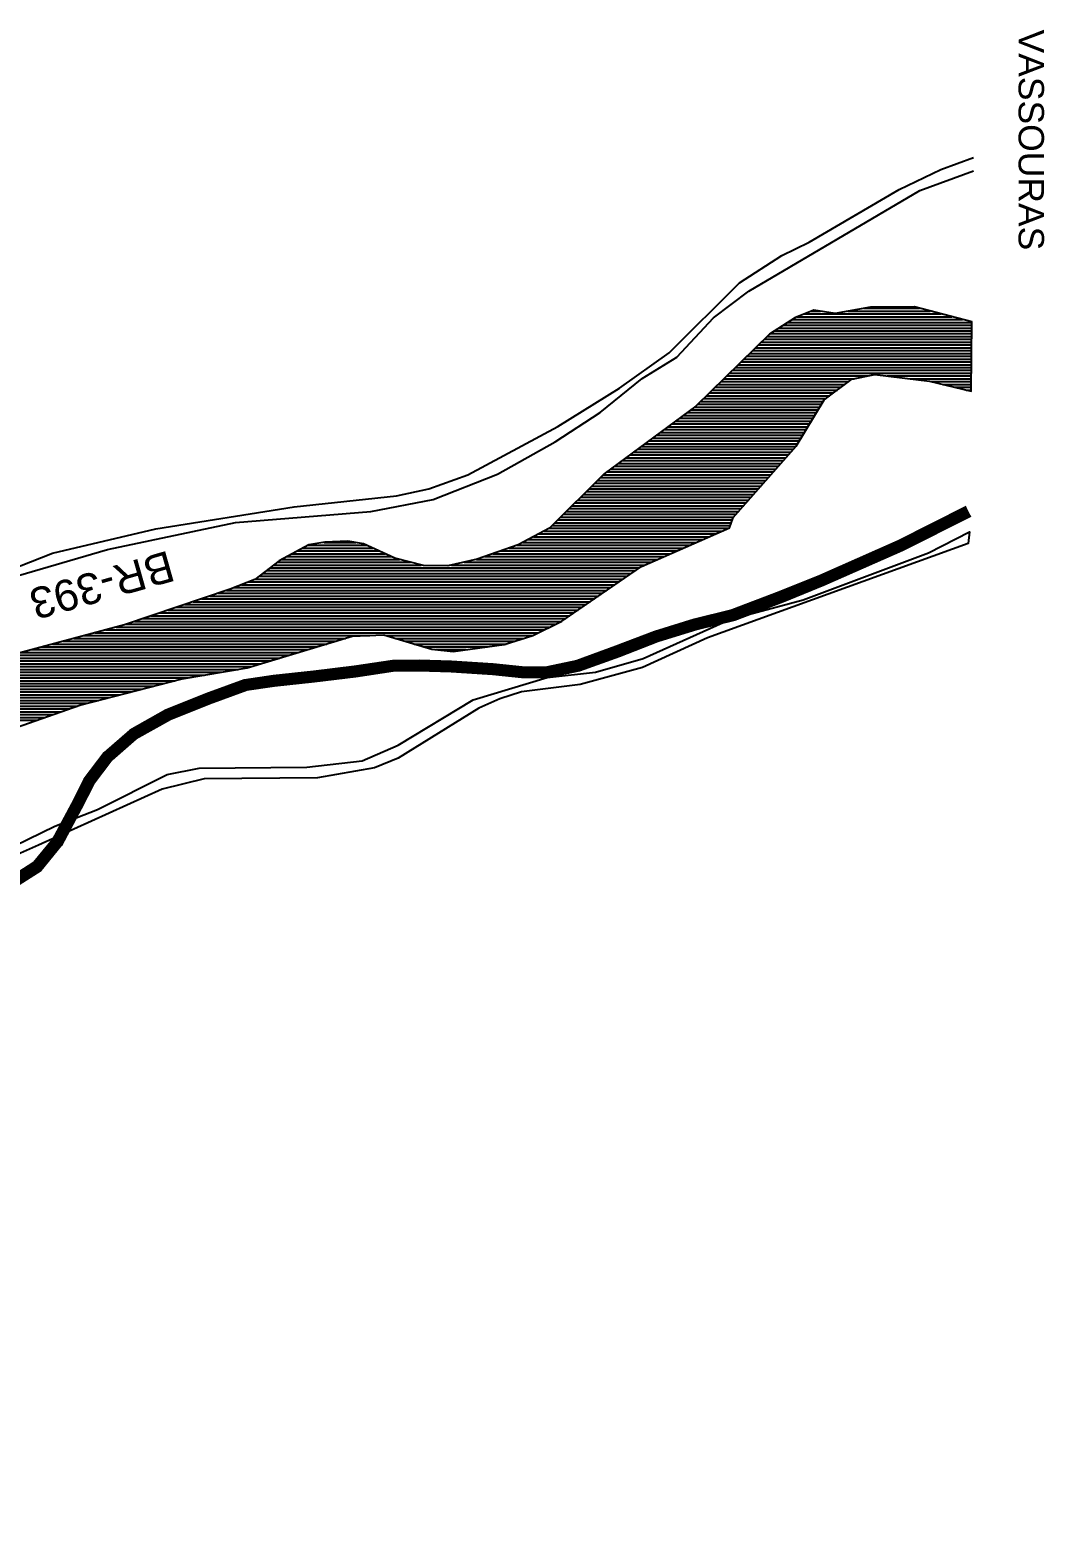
# Model space of a CAD drawing. Extents: x 615698 to 626331, y 7504748 to 7519310.
# Drawn here: x 624531 to 626331, y 7516126 to 7518754 of the extents above; entities that cross this region are included whole.
import ezdxf

# ---------------------------------------------------------------- set-up
doc = ezdxf.new("R2010")
doc.units = 0
doc.header["$LTSCALE"] = 170
doc.header["$MEASUREMENT"] = 0
doc.linetypes.add('DASHED', pattern=[0.75, 0.5, -0.25])
doc.layers.get('0').update_dxf_attribs({"linetype": 'CONTINUOUS'})
for name, color, linetype in [('HATCH', 4, 'CONTINUOUS'), ('L-FERREA', 6, 'CONTINUOUS'), ('RIO', 4, 'CONTINUOUS'), ('RODOVIA', 1, 'CONTINUOUS'), ('RUA', 7, 'CONTINUOUS'), ('TEXTO2', 5, 'CONTINUOUS')]:
    doc.layers.add(name, color=color, linetype=linetype)
doc.styles.get("Standard").update_dxf_attribs({"font": 'ARIAL.TTF'})

# ---------------------------------------------------------------- blocks, each defined once
blk = doc.blocks.new('*X19')
at = {"color": 0}
for p, q in [((625892.3, 7518245), (626166.7, 7518245)), ((625904.7, 7518250), (626147.6, 7518250)), ((625917.1, 7518255), (625933.9, 7518255)), ((625982.5, 7518255), (626128.4, 7518255)), ((626011.3, 7518260), (626109.3, 7518260)), ((625852.8, 7518220), (626202.1, 7518220)), ((625860.5, 7518225), (626202.2, 7518225)), ((625868.2, 7518230), (626202.3, 7518230)), ((625875.8, 7518235), (626202.3, 7518235)), ((625883.5, 7518240), (626185.8, 7518240)), ((625819, 7518190), (626201.8, 7518190)), ((625824.1, 7518195), (626201.9, 7518195)), ((625829.2, 7518200), (626201.9, 7518200)), ((625834.3, 7518205), (626202, 7518205)), ((625839.5, 7518210), (626202, 7518210)), ((625845.1, 7518215), (626202.1, 7518215)), ((625793.5, 7518165), (626201.5, 7518165)), ((625798.6, 7518170), (626201.6, 7518170)), ((625803.7, 7518175), (626201.7, 7518175)), ((625808.8, 7518180), (626201.7, 7518180)), ((625813.9, 7518185), (626201.8, 7518185)), ((625767.9, 7518140), (626017.6, 7518140)), ((625773, 7518145), (626201.3, 7518145)), ((625778.1, 7518150), (626201.4, 7518150)), ((625783.2, 7518155), (626201.4, 7518155)), ((625788.3, 7518160), (626201.5, 7518160)), ((626052, 7518140), (626201.3, 7518140)), ((625737.2, 7518110), (625957, 7518110)), ((625742.3, 7518115), (625963.7, 7518115)), ((625747.5, 7518120), (625970.4, 7518120)), ((625752.6, 7518125), (625977.1, 7518125)), ((625757.7, 7518130), (625983.9, 7518130)), ((625762.8, 7518135), (625993.6, 7518135)), ((626092.9, 7518135), (626201.2, 7518135)), ((626130.5, 7518130), (626201.2, 7518130)), ((626150.9, 7518125), (626201.1, 7518125)), ((626171.4, 7518120), (626201.1, 7518120)), ((626191.9, 7518115), (626201, 7518115)), ((625711.3, 7518085), (625932.6, 7518085)), ((625716.8, 7518090), (625935.7, 7518090)), ((625721.9, 7518095), (625938.7, 7518095)), ((625727, 7518100), (625943.6, 7518100)), ((625732.1, 7518105), (625950.3, 7518105)), ((625677.2, 7518060), (625917.4, 7518060)), ((625684, 7518065), (625920.4, 7518065)), ((625690.8, 7518070), (625923.5, 7518070)), ((625697.6, 7518075), (625926.5, 7518075)), ((625704.5, 7518080), (625929.6, 7518080)), ((625643.1, 7518035), (625902.2, 7518035)), ((625649.9, 7518040), (625905.2, 7518040)), ((625656.7, 7518045), (625908.3, 7518045)), ((625663.5, 7518050), (625911.3, 7518050)), ((625670.3, 7518055), (625914.4, 7518055)), ((625602.1, 7518005), (625881, 7518005)), ((625609, 7518010), (625885.4, 7518010)), ((625615.8, 7518015), (625889.8, 7518015)), ((625622.6, 7518020), (625893, 7518020)), ((625629.4, 7518025), (625896.1, 7518025)), ((625636.2, 7518030), (625899.1, 7518030)), ((625568, 7517980), (625859.1, 7517980)), ((625574.8, 7517985), (625863.5, 7517985)), ((625581.7, 7517990), (625867.9, 7517990)), ((625588.5, 7517995), (625872.3, 7517995)), ((625595.3, 7518000), (625876.7, 7518000)), ((625538.2, 7517955), (625837.1, 7517955)), ((625543.2, 7517960), (625841.5, 7517960)), ((625548.2, 7517965), (625845.9, 7517965)), ((625554.4, 7517970), (625850.3, 7517970)), ((625561.2, 7517975), (625854.7, 7517975)), ((625513.2, 7517930), (625815.2, 7517930)), ((625518.2, 7517935), (625819.6, 7517935)), ((625523.2, 7517940), (625823.9, 7517940)), ((625528.2, 7517945), (625828.3, 7517945)), ((625533.2, 7517950), (625832.7, 7517950)), ((625483.3, 7517900), (625788.8, 7517900)), ((625488.3, 7517905), (625793.2, 7517905)), ((625493.3, 7517910), (625797.6, 7517910)), ((625498.3, 7517915), (625802, 7517915)), ((625503.2, 7517920), (625806.4, 7517920)), ((625508.2, 7517925), (625810.8, 7517925)), ((625458.3, 7517875), (625773.7, 7517875)), ((625463.3, 7517880), (625775.6, 7517880)), ((625468.3, 7517885), (625777.6, 7517885)), ((625473.3, 7517890), (625780, 7517890)), ((625478.3, 7517895), (625784.4, 7517895)), ((625415.4, 7517850), (625724.2, 7517850)), ((625424.9, 7517855), (625735.6, 7517855)), ((625434.4, 7517860), (625747, 7517860)), ((625443.8, 7517865), (625758.3, 7517865)), ((625453.3, 7517870), (625769.7, 7517870)), ((624997.2, 7517825), (625162, 7517825)), ((625006.4, 7517830), (625151.1, 7517830)), ((625015.7, 7517835), (625140.1, 7517835)), ((625024.9, 7517840), (625129.2, 7517840)), ((625053.3, 7517845), (625109.9, 7517845)), ((625352.9, 7517825), (625667.3, 7517825)), ((625367.2, 7517830), (625678.7, 7517830)), ((625381.5, 7517835), (625690, 7517835)), ((625395.9, 7517840), (625701.4, 7517840)), ((625405.9, 7517845), (625712.8, 7517845)), ((624951.2, 7517795), (625605.3, 7517795)), ((624957.7, 7517800), (625612.5, 7517800)), ((624964.2, 7517805), (625225.6, 7517805)), ((624970.7, 7517810), (625206.5, 7517810)), ((624978.7, 7517815), (625187.4, 7517815)), ((624988, 7517820), (625172.9, 7517820)), ((625279.7, 7517805), (625621.7, 7517805)), ((625301.8, 7517810), (625633.1, 7517810)), ((625323.9, 7517815), (625644.5, 7517815)), ((625338.5, 7517820), (625655.9, 7517820)), ((624907.1, 7517770), (625569.1, 7517770)), ((624919.9, 7517775), (625576.3, 7517775)), ((624931.7, 7517780), (625583.5, 7517780)), ((624938.2, 7517785), (625590.8, 7517785)), ((624944.7, 7517790), (625598, 7517790)), ((624836.1, 7517745), (625532.8, 7517745)), ((624850.9, 7517750), (625540.1, 7517750)), ((624865.8, 7517755), (625547.3, 7517755)), ((624880.6, 7517760), (625554.6, 7517760)), ((624894.3, 7517765), (625561.8, 7517765)), ((624762, 7517720), (625496.6, 7517720)), ((624776.9, 7517725), (625503.9, 7517725)), ((624791.7, 7517730), (625511.1, 7517730)), ((624806.5, 7517735), (625518.4, 7517735)), ((624821.3, 7517740), (625525.6, 7517740)), ((624665.9, 7517690), (625443.9, 7517690)), ((624684.8, 7517695), (625454.2, 7517695)), ((624702.8, 7517700), (625464.5, 7517700)), ((624717.6, 7517705), (625474.8, 7517705)), ((624732.4, 7517710), (625482.1, 7517710)), ((624747.2, 7517715), (625489.4, 7517715)), ((624571.8, 7517665), (625058.1, 7517665)), ((624590.6, 7517670), (625074.8, 7517670)), ((624609.5, 7517675), (625091.5, 7517675)), ((624628.3, 7517680), (625134.7, 7517680)), ((624647.1, 7517685), (625433.7, 7517685)), ((625163.4, 7517680), (625423.1, 7517680)), ((625180, 7517675), (625407.6, 7517675)), ((625196.6, 7517670), (625392, 7517670)), ((625213.2, 7517665), (625376.4, 7517665)), ((624477.7, 7517640), (624974.8, 7517640)), ((624496.5, 7517645), (624991.4, 7517645)), ((624515.3, 7517650), (625008.1, 7517650)), ((624534.2, 7517655), (625024.8, 7517655)), ((624553, 7517660), (625041.5, 7517660)), ((625229.8, 7517660), (625343.5, 7517660)), ((625251, 7517655), (625305.5, 7517655)), ((624427, 7517615), (624871.3, 7517615)), ((624433.8, 7517620), (624900.9, 7517620)), ((624440.6, 7517625), (624924.8, 7517625)), ((624447.5, 7517630), (624941.4, 7517630)), ((624458.8, 7517635), (624958.1, 7517635)), ((624378.7, 7517585), (624731, 7517585)), ((624392.9, 7517590), (624750.3, 7517590)), ((624399.7, 7517595), (624769.7, 7517595)), ((624406.5, 7517600), (624789.1, 7517600)), ((624413.3, 7517605), (624812, 7517605)), ((624420.2, 7517610), (624841.7, 7517610)), ((624320.2, 7517560), (624634.1, 7517560)), ((624327.7, 7517565), (624653.5, 7517565)), ((624335.2, 7517570), (624672.9, 7517570)), ((624342.7, 7517575), (624692.2, 7517575)), ((624360.5, 7517580), (624711.6, 7517580)), ((624283.9, 7517535), (624559, 7517535)), ((624291, 7517540), (624573.3, 7517540)), ((624298, 7517545), (624587.6, 7517545)), ((624305.1, 7517550), (624601.9, 7517550)), ((624312.6, 7517555), (624616.2, 7517555)), ((624276.9, 7517530), (624544.6, 7517530))]:
    blk.add_line(p, q, dxfattribs=at)

msp = doc.modelspace()

# ---------------------------------------------------------------- linework, layer by layer
at = {"layer": 'L-FERREA', "linetype": 'DASHED', "const_width": 18.3, "flags": 128}
msp.add_lwpolyline([(626196.3, 7517899.7), (626075.4, 7517839), (625936.1, 7517777.5), (625864.1, 7517748.3), (625779.4, 7517716.3), (625712.3, 7517699.6), (625642.2, 7517678.1), (625574.1, 7517651.7), (625504, 7517626.3), (625446.7, 7517614.3), (625404, 7517614.8), (625352.7, 7517620.2), (625279.1, 7517624.9), (625221.9, 7517626.5), (625175.3, 7517626), (625108.3, 7517616.1), (625035.5, 7517607.2), (624964.7, 7517599.3), (624914.2, 7517592.1), (624847, 7517567.6), (624776.9, 7517539.3), (624714.5, 7517504.2), (624670.4, 7517465.9), (624636, 7517420.8), (624614.2, 7517377.4), (624579.5, 7517312.9), (624545.1, 7517270.6), (624488.5, 7517234.4), (624379.3, 7517179.4), (624268.1, 7517118.6), (624207.6, 7517080.5), (624037.6, 7516961.3), (623902.8, 7516868.8), (623836.4, 7516825.9), (623773.9, 7516788.8), (623713.5, 7516759.5), (623669.5, 7516729.9), (623624.6, 7516698.4), (623588.4, 7516673.9), (623464.6, 7516615.5), (623421.2, 7516582.7), (623269.3, 7516422.3), (623193.5, 7516352.9), (623032.9, 7516284.5), (622928.8, 7516285.6), (622836.5, 7516255.2), (622615, 7516153.6), (622459.2, 7516070.6), (622247.4, 7515971.3), (621960.2, 7515836.5), (621699.7, 7515711.1), (621594.9, 7515642.1), (621511.7, 7515570.4), (621377.2, 7515443.7), (621269.5, 7515338.4), (621223.1, 7515302.6), (621154.9, 7515267.1), (621060, 7515227), (620999, 7515184.1), (620954.6, 7515109.6), (620943.1, 7514942.7), (620941.5, 7514802.4), (620949.3, 7514628.1)], dxfattribs=at)
at = {"layer": 'L-FERREA'}
for points in [[(626192.2, 7517907.8), (626071.5, 7517847.3), (625932.6, 7517786), (625860.7, 7517756.8), (625776.6, 7517725), (625709.8, 7517708.4), (625639.3, 7517686.7), (625570.9, 7517660.3), (625501.5, 7517635.1), (625445.8, 7517623.5), (625404.6, 7517624), (625353.5, 7517629.3), (625279.5, 7517634), (625222, 7517635.6), (625174.6, 7517635.2), (625107.1, 7517625.2), (625034.5, 7517616.3), (624963.5, 7517608.4), (624911.9, 7517601), (624843.7, 7517576.2), (624772.9, 7517547.6), (624709.2, 7517511.7), (624663.7, 7517472.2), (624628.2, 7517425.6), (624606.1, 7517381.6), (624571.9, 7517318), (624539, 7517277.5), (624484, 7517242.4)], [(626200.4, 7517891.5), (626079.4, 7517830.7), (625939.7, 7517769.1), (625867.4, 7517739.8), (625782.1, 7517707.5), (625714.7, 7517690.8), (625645.2, 7517669.4), (625577.3, 7517643.1), (625506.5, 7517617.5), (625447.6, 7517605.2), (625403.5, 7517605.7), (625351.9, 7517611.1), (625278.6, 7517615.8), (625221.8, 7517617.3), (625176.1, 7517616.9), (625109.6, 7517607), (625036.6, 7517598.1), (624965.8, 7517590.2), (624916.4, 7517583.2), (624850.3, 7517559.1), (624780.9, 7517531.1), (624719.8, 7517496.7), (624677.1, 7517459.6), (624643.8, 7517415.9), (624622.3, 7517373.2), (624587.2, 7517307.8), (624551.3, 7517263.7), (624493, 7517226.5)]]:
    msp.add_lwpolyline(points, dxfattribs=at)
at = {"layer": 'RIO', "linetype": 'CONTINUOUS'}
msp.add_lwpolyline([(624473.3, 7517505.1), (624620.4, 7517556.5), (624801.7, 7517603.3), (624917.3, 7517622.8), (625103.5, 7517678.6), (625159.7, 7517681.1), (625244.4, 7517655.6), (625282.7, 7517652), (625372.9, 7517663.9), (625423.9, 7517680.2), (625475.2, 7517705.2), (625616.3, 7517802.6), (625772.2, 7517871.1), (625779.1, 7517888.9), (625890.4, 7518015.6), (625940.2, 7518097.5), (625989.4, 7518134.1), (626030.3, 7518142.7), (626127.1, 7518130.8), (626201, 7518112.8), (626202.3, 7518235.7), (626100.7, 7518262.3), (626022.4, 7518261.9), (625959.7, 7518251), (625921.7, 7518256.9), (625889.4, 7518243.8), (625843.5, 7518213.9), (625712.9, 7518086.2), (625549.9, 7517966.7), (625453.3, 7517870), (625397.6, 7517840.6), (625324.8, 7517815.2), (625272.7, 7517803.4), (625229.9, 7517803.9), (625179.1, 7517817.2), (625123.6, 7517842.6), (625095.7, 7517847.5), (625055, 7517845.3), (625026.4, 7517840.8), (624973.8, 7517812.3), (624930.7, 7517779.2), (624887.1, 7517762.2), (624699.7, 7517699), (624451.7, 7517633.1)], dxfattribs=at)
at = {"layer": 'RODOVIA'}
msp.add_lwpolyline([(624476.7, 7517788.9), (624572.2, 7517825.8), (624755.4, 7517869.1), (625000.4, 7517907.9), (625181.9, 7517927.7), (625239.5, 7517939.9), (625308.7, 7517964.7), (625467.9, 7518050.4), (625577.3, 7518118.1), (625665.4, 7518181.1), (625790.1, 7518304.9), (625865, 7518353.6), (625913.7, 7518377.3), (626073.1, 7518470.5), (626147.3, 7518505.9), (626205.2, 7518527.3)], dxfattribs=at)
at = {"layer": 'RODOVIA', "linetype": 'CONTINUOUS'}
msp.add_lwpolyline([(623908.9, 7517227.5), (623919.7, 7517256.1), (624097.6, 7517476.2), (624140.4, 7517534.9), (624174.3, 7517581.2), (624214.4, 7517635.6), (624241.1, 7517660.3), (624269.9, 7517679.8), (624306.6, 7517700.8), (624497.2, 7517782.3), (624669.6, 7517832.3), (624896.3, 7517880.6), (625136.5, 7517900.1), (625247.2, 7517921), (625361.2, 7517966), (625463.4, 7518023.5), (625543.3, 7518075.5), (625617.7, 7518135.8), (625679.2, 7518173.3), (625744.1, 7518243.2), (625806.8, 7518290.2), (626110.1, 7518468.8), (626205, 7518503.8)], dxfattribs=at)
at = {"layer": 'RUA', "linetype": 'CONTINUOUS'}
msp.add_lwpolyline([(624408.2, 7517260.4), (624575.8, 7517342), (624651.8, 7517371.7), (624775.5, 7517433.9), (624832, 7517445), (625022.8, 7517446.6), (625120.9, 7517457.8), (625185.1, 7517485.8), (625318.1, 7517565.9), (625448.9, 7517605.8), (625534.6, 7517614.9), (625619.5, 7517639.6), (625772.9, 7517708.5), (625902.9, 7517743.4), (626125.3, 7517826.3), (626198, 7517864), (626195.4, 7517843.2), (625733.5, 7517675.8), (625618.4, 7517623.1), (625507.5, 7517593), (625403.8, 7517580.3), (625365, 7517567.8), (625328, 7517551.1), (625184.7, 7517462.4), (625143.1, 7517445.6), (625041.6, 7517427.6), (624840.7, 7517426), (624766.2, 7517407.5), (624547.4, 7517308.7), (624510.1, 7517292.2)], dxfattribs=at)

# ---------------------------------------------------------------- block references
at = {"layer": 'HATCH'}
msp.add_blockref('*X19', (0, 0), dxfattribs=at)

# ---------------------------------------------------------------- texts
at = {"layer": 'RODOVIA'}
msp.add_text('BR-393', height=55, rotation=195.7421, dxfattribs=at).set_placement((624777.7, 7517831.1))
at = {"layer": 'TEXTO2'}
msp.add_text('VASSOURAS', height=45, rotation=270, dxfattribs=at).set_placement((626285, 7518754))

doc.saveas('drawing.dxf')
